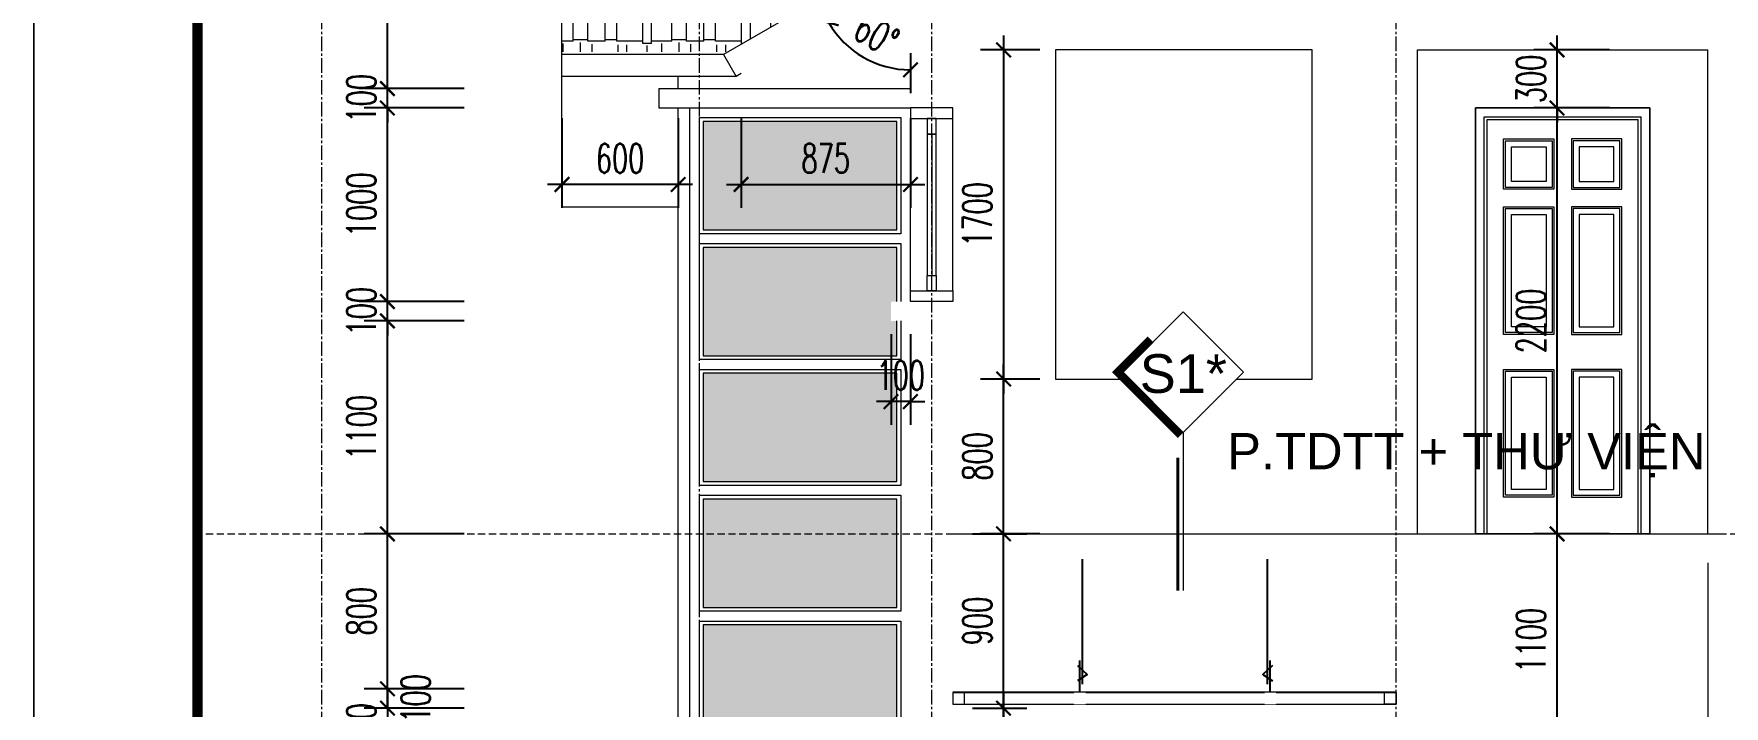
# Model space of a CAD drawing. Header units: millimetres. Extents: x -229618 to 2906, y -178063 to 96806.
# Drawn here: x -28597 to -19864, y -145095 to -141622 of the extents above; entities that cross this region are included whole.
import ezdxf
from ezdxf.enums import TextEntityAlignment as Align

# ---------------------------------------------------------------- set-up
doc = ezdxf.new("R2010")
doc.units = ezdxf.units.MM
doc.header["$LTSCALE"] = 200
doc.header["$MEASUREMENT"] = 0
doc.set_wipeout_variables(frame=1)
doc.header["$PDMODE"] = 3
doc.header["$PDSIZE"] = 50
doc.linetypes.add('CENTER2', pattern=[1.125, 0.75, -0.125, 0.125, -0.125])
doc.linetypes.add('DASHED2', pattern=[0.375, 0.25, -0.125])
doc.layers.get('0').update_dxf_attribs({"color": 95, "linetype": 'CONTINUOUS'})
doc.layers.get('DEFPOINTS').update_dxf_attribs({"linetype": 'CONTINUOUS'})
for name, color, linetype, lineweight in [('cat', 1, 'CONTINUOUS', 40), ('hatch', 250, 'CONTINUOUS', 5), ('nho', 252, 'CONTINUOUS', 15), ('thay', 7, 'CONTINUOUS', 18), ('tim', 18, 'CENTER2', 9)]:
    doc.layers.add(name, color=color, linetype=linetype, lineweight=lineweight)
for name, color, linetype in [('DIM', 251, 'CONTINUOUS'), ('KHUNGTEN', 7, 'CONTINUOUS'), ('Net manh', 251, 'CONTINUOUS'), ('TEXT', 33, 'CONTINUOUS')]:
    doc.layers.add(name, color=color, linetype=linetype)
doc.layers.add('in', color=203, linetype='CONTINUOUS', lineweight=5, plot=False)
doc.styles.add('Aria H iso', font='Vharial_0.ttf')
doc.styles.add('CHU HOA Day', font='Vharial_0.ttf')
doc.styles.add('Scale', font='vnsimli.shx', dxfattribs={"width": 0.65, "bigfont": 'bigfont.shx'})
doc.dimstyles.new('Scale', dxfattribs={"dimscale": 75, "dimtxt": 2, "dimasz": 1, "dimexe": 1.6, "dimexo": 0, "dimgap": 0.8, "dimtad": 1, "dimdec": 0, "dimzin": 0, "dimdsep": 46, "dimtxsty": 'Scale', "dimblk": 'ARCHTICK', "dimcen": 0.1, "dimdle": 1, "dimclrd": 256, "dimclre": 256, "dimclrt": 3, "dimadec": 0, "dimazin": 0, "dimtfac": 1, "dimtdec": 0, "dimtix": 1, "dimtmove": 2, "dimatfit": 3, "dimldrblk": 'ARCHTICK', "dimfxl": 0, "dimtolj": 1, "dimtzin": 0, "dimarcsym": 0})

# ---------------------------------------------------------------- blocks, each defined once
blk = doc.blocks.new('KhungA3')
at = {"layer": 'KHUNGTEN', "color": 4, "const_width": 0.724}
blk.add_lwpolyline([(7.54, 8.99), (411.13, 8.99), (411.13, 295.64), (7.54, 295.64)], close=True, dxfattribs=at)
blk = doc.blocks.new('D1')
for p, q in [((855, 2155), (45, 2155)), ((45, 0), (45, 2155)), ((60, 0), (60, 2140)), ((840, 2140), (60, 2140)), ((840, 0), (840, 2140)), ((855, 0), (855, 2155)), ((0, 0), (900, 0))]:
    blk.add_line(p, q)
for points in [[(900, 0), (900, 2200), (0, 2200), (0, 0)], [(405, 2040), (405, 1780), (145, 1780), (145, 2040), (405, 2040)], [(495, 2040), (495, 1780), (755, 1780), (755, 2040), (495, 2040)], [(405, 1690), (405, 1030), (145, 1030), (145, 1690), (405, 1690)], [(495, 1690), (495, 1030), (755, 1030), (755, 1690), (495, 1690)], [(45.2, 1220.2), (45.2, 1290.2)], [(405, 850), (405, 190), (145, 190), (145, 850), (405, 850)], [(495, 850), (495, 190), (755, 190), (755, 850), (495, 850)]]:
    blk.add_lwpolyline(points)
for points in [[(395, 2030), (395, 1790), (155, 1790), (155, 2030)], [(505, 2030), (505, 1790), (745, 1790), (745, 2030)], [(365, 2000), (365, 1820), (185, 1820), (185, 2000)], [(535, 2000), (535, 1820), (715, 1820), (715, 2000)], [(395, 1680), (395, 1040), (155, 1040), (155, 1680)], [(505, 1680), (505, 1040), (745, 1040), (745, 1680)], [(365, 1650), (365, 1070), (185, 1070), (185, 1650)], [(535, 1650), (535, 1070), (715, 1070), (715, 1650)], [(395, 840), (395, 200), (155, 200), (155, 840)], [(365, 810), (365, 230), (185, 230), (185, 810)], [(505, 840), (505, 200), (745, 200), (745, 840)], [(535, 810), (535, 230), (715, 230), (715, 810)]]:
    blk.add_lwpolyline(points, close=True)
at = {"const_width": 7.5}
for points in [[(45.2, 1891.9), (45.2, 1961.9)], [(45.2, 177.8), (45.2, 247.8)]]:
    blk.add_lwpolyline(points, dxfattribs=at)
blk = doc.blocks.new('_ArchTick')
at = {"color": 0, "linetype": 'ByBlock', "const_width": 0.15}
blk.add_lwpolyline([(-0.5, -0.5), (0.5, 0.5)], dxfattribs=at)
blk = doc.blocks.new('*D2577')
at = {"layer": 'DEFPOINTS', "color": 0, "linetype": 'Continuous'}
for p in [(-26770.1, -143104.9), (-26373.6, -143104.9), (-26373.6, -144204.9)]:
    blk.add_point(p, dxfattribs=at)
at = {"layer": 'DIM', "linetype": 'Continuous', "lineweight": -2}
for p, q in [((-26770.1, -144279.9), (-26770.1, -143029.9)), ((-26373.6, -143104.9), (-26890.1, -143104.9)), ((-26373.6, -144204.9), (-26890.1, -144204.9))]:
    blk.add_line(p, q, dxfattribs=at)
at = {"layer": 'DIM', "linetype": 'Continuous', "lineweight": -2, "xscale": 75, "yscale": 75, "zscale": 75}
for p, rotation in [((-26770.1, -143104.9), 90), ((-26770.1, -144204.9), 270)]:
    blk.add_blockref('_ArchTick', p, dxfattribs=dict(at, rotation=rotation))
at = {"layer": 'DIM', "color": 3, "linetype": 'Continuous', "insert": (-26905.1, -143654.9), "char_height": 150, "attachment_point": 5, "rotation": 90, "style": 'Scale'}
blk.add_mtext('\\A1;1100', dxfattribs=at)
blk = doc.blocks.new('*D2578')
at = {"layer": 'DEFPOINTS', "color": 0, "linetype": 'Continuous'}
for p in [(-26770.1, -141904.9), (-26373.6, -141904.9), (-26373.6, -142004.9)]:
    blk.add_point(p, dxfattribs=at)
at = {"layer": 'DIM', "linetype": 'Continuous', "lineweight": -2}
for p, q in [((-26770.1, -141904.9), (-26770.1, -141829.9)), ((-26373.6, -141904.9), (-26890.1, -141904.9)), ((-26770.1, -142004.9), (-26770.1, -141904.9)), ((-26373.6, -142004.9), (-26890.1, -142004.9)), ((-26770.1, -142004.9), (-26770.1, -142079.9))]:
    blk.add_line(p, q, dxfattribs=at)
at = {"layer": 'DIM', "linetype": 'Continuous', "lineweight": -2, "xscale": 75, "yscale": 75, "zscale": 75}
for p, rotation in [((-26770.1, -141904.9), 270), ((-26770.1, -142004.9), 90)]:
    blk.add_blockref('_ArchTick', p, dxfattribs=dict(at, rotation=rotation))
at = {"layer": 'DIM', "color": 3, "linetype": 'Continuous', "insert": (-26905.1, -141954.9), "char_height": 150, "attachment_point": 5, "rotation": 90, "style": 'Scale'}
blk.add_mtext('\\A1;100', dxfattribs=at)
blk = doc.blocks.new('*D2579')
at = {"layer": 'DEFPOINTS', "color": 0, "linetype": 'Continuous'}
for p in [(-26770.1, -139704.9), (-26373.6, -139704.9), (-26373.6, -141904.9)]:
    blk.add_point(p, dxfattribs=at)
at = {"layer": 'DIM', "linetype": 'Continuous', "lineweight": -2}
for p, q in [((-26770.1, -141979.9), (-26770.1, -139629.9)), ((-26373.6, -139704.9), (-26890.1, -139704.9)), ((-26373.6, -141904.9), (-26890.1, -141904.9))]:
    blk.add_line(p, q, dxfattribs=at)
at = {"layer": 'DIM', "linetype": 'Continuous', "lineweight": -2, "xscale": 75, "yscale": 75, "zscale": 75}
for p, rotation in [((-26770.1, -139704.9), 90), ((-26770.1, -141904.9), 270)]:
    blk.add_blockref('_ArchTick', p, dxfattribs=dict(at, rotation=rotation))
at = {"layer": 'DIM', "color": 3, "linetype": 'Continuous', "insert": (-26905.1, -140804.9), "char_height": 150, "attachment_point": 5, "rotation": 90, "style": 'Scale'}
blk.add_mtext('\\A1;2200', dxfattribs=at)
blk = doc.blocks.new('*D2581')
at = {"layer": 'DEFPOINTS', "color": 0, "linetype": 'Continuous'}
for p in [(-23586.7, -143404.9), (-23399.9, -143404.9), (-23399.9, -144204.9)]:
    blk.add_point(p, dxfattribs=at)
at = {"layer": 'DIM', "linetype": 'Continuous', "lineweight": -2}
for p, q in [((-23586.7, -144279.9), (-23586.7, -143329.9)), ((-23399.9, -143404.9), (-23706.7, -143404.9)), ((-23399.9, -144204.9), (-23706.7, -144204.9))]:
    blk.add_line(p, q, dxfattribs=at)
at = {"layer": 'DIM', "linetype": 'Continuous', "lineweight": -2, "xscale": 75, "yscale": 75, "zscale": 75}
for p, rotation in [((-23586.7, -143404.9), 90), ((-23586.7, -144204.9), 270)]:
    blk.add_blockref('_ArchTick', p, dxfattribs=dict(at, rotation=rotation))
at = {"layer": 'DIM', "color": 3, "linetype": 'Continuous', "insert": (-23721.7, -143804.9), "char_height": 150, "attachment_point": 5, "rotation": 90, "style": 'Scale'}
blk.add_mtext('\\A1;800', dxfattribs=at)
blk = doc.blocks.new('*D2582')
at = {"layer": 'DEFPOINTS', "color": 0, "linetype": 'Continuous'}
for p in [(-20727, -142004.9), (-20456.1, -142004.9), (-20456.1, -144204.9)]:
    blk.add_point(p, dxfattribs=at)
at = {"layer": 'DIM', "linetype": 'Continuous', "lineweight": -2}
for p, q in [((-20456.1, -142004.9), (-20847, -142004.9)), ((-20727, -144279.9), (-20727, -141929.9)), ((-20456.1, -144204.9), (-20847, -144204.9))]:
    blk.add_line(p, q, dxfattribs=at)
at = {"layer": 'DIM', "linetype": 'Continuous', "lineweight": -2, "xscale": 75, "yscale": 75, "zscale": 75}
for p, rotation in [((-20727, -142004.9), 90), ((-20727, -144204.9), 270)]:
    blk.add_blockref('_ArchTick', p, dxfattribs=dict(at, rotation=rotation))
at = {"layer": 'DIM', "color": 3, "linetype": 'Continuous', "insert": (-20862, -143104.9), "char_height": 150, "attachment_point": 5, "rotation": 90, "style": 'Scale'}
blk.add_mtext('\\A1;2200', dxfattribs=at)
blk = doc.blocks.new('*D2583')
at = {"layer": 'DEFPOINTS', "color": 0, "linetype": 'Continuous'}
for p in [(-20727, -141704.9), (-20456.1, -141704.9), (-20456.1, -142004.9)]:
    blk.add_point(p, dxfattribs=at)
at = {"layer": 'DIM', "linetype": 'Continuous', "lineweight": -2}
for p, q in [((-20727, -141704.9), (-20727, -141629.9)), ((-20456.1, -141704.9), (-20847, -141704.9)), ((-20727, -142004.9), (-20727, -141704.9)), ((-20456.1, -142004.9), (-20847, -142004.9)), ((-20727, -142004.9), (-20727, -142079.9))]:
    blk.add_line(p, q, dxfattribs=at)
at = {"layer": 'DIM', "linetype": 'Continuous', "lineweight": -2, "xscale": 75, "yscale": 75, "zscale": 75}
for p, rotation in [((-20727, -141704.9), 270), ((-20727, -142004.9), 90)]:
    blk.add_blockref('_ArchTick', p, dxfattribs=dict(at, rotation=rotation))
at = {"layer": 'DIM', "color": 3, "linetype": 'Continuous', "insert": (-20862, -141854.9), "char_height": 150, "attachment_point": 5, "rotation": 90, "style": 'Scale'}
blk.add_mtext('\\A1;300', dxfattribs=at)
blk = doc.blocks.new('*D2520')
at = {"layer": 'DEFPOINTS', "color": 0, "linetype": 'Continuous'}
for p in [(-20727, -144204.9), (-20456.1, -144204.9), (-20456.1, -145304.9)]:
    blk.add_point(p, dxfattribs=at)
at = {"layer": 'DIM', "linetype": 'Continuous', "lineweight": -2}
for p, q in [((-20727, -145379.9), (-20727, -144129.9)), ((-20456.1, -144204.9), (-20847, -144204.9)), ((-20456.1, -145304.9), (-20847, -145304.9))]:
    blk.add_line(p, q, dxfattribs=at)
at = {"layer": 'DIM', "linetype": 'Continuous', "lineweight": -2, "xscale": 75, "yscale": 75, "zscale": 75}
for p, rotation in [((-20727, -144204.9), 90), ((-20727, -145304.9), 270)]:
    blk.add_blockref('_ArchTick', p, dxfattribs=dict(at, rotation=rotation))
at = {"layer": 'DIM', "color": 3, "linetype": 'Continuous', "insert": (-20862, -144754.9), "char_height": 150, "attachment_point": 5, "rotation": 90, "style": 'Scale'}
blk.add_mtext('\\A1;1100', dxfattribs=at)
blk = doc.blocks.new('*D2521')
at = {"layer": 'DEFPOINTS', "color": 0, "linetype": 'Continuous'}
for p in [(-23747.7, -145104.9), (-23747.7, -147504.9), (-23586.7, -147504.9)]:
    blk.add_point(p, dxfattribs=at)
at = {"layer": 'DIM', "linetype": 'Continuous', "lineweight": -2}
for p, q in [((-23586.7, -145029.9), (-23586.7, -147579.9)), ((-23747.7, -145104.9), (-23466.7, -145104.9)), ((-23747.7, -147504.9), (-23466.7, -147504.9))]:
    blk.add_line(p, q, dxfattribs=at)
at = {"layer": 'DIM', "linetype": 'Continuous', "lineweight": -2, "xscale": 75, "yscale": 75, "zscale": 75}
for p, rotation in [((-23586.7, -145104.9), 90), ((-23586.7, -147504.9), 270)]:
    blk.add_blockref('_ArchTick', p, dxfattribs=dict(at, rotation=rotation))
at = {"layer": 'DIM', "color": 3, "linetype": 'Continuous', "insert": (-23721.7, -146304.9), "char_height": 150, "attachment_point": 5, "rotation": 90, "style": 'Scale'}
blk.add_mtext('\\A1;2400', dxfattribs=at)
blk = doc.blocks.new('*D2540')
at = {"layer": 'DEFPOINTS', "color": 0, "linetype": 'Continuous'}
for p in [(-23747.7, -144204.9), (-23586.7, -144204.9), (-23747.7, -145104.9)]:
    blk.add_point(p, dxfattribs=at)
at = {"layer": 'DIM', "linetype": 'Continuous', "lineweight": -2}
for p, q in [((-23586.7, -145179.9), (-23586.7, -144129.9)), ((-23747.7, -144204.9), (-23466.7, -144204.9)), ((-23747.7, -145104.9), (-23466.7, -145104.9))]:
    blk.add_line(p, q, dxfattribs=at)
at = {"layer": 'DIM', "linetype": 'Continuous', "lineweight": -2, "xscale": 75, "yscale": 75, "zscale": 75}
for p, rotation in [((-23586.7, -144204.9), 90), ((-23586.7, -145104.9), 270)]:
    blk.add_blockref('_ArchTick', p, dxfattribs=dict(at, rotation=rotation))
at = {"layer": 'DIM', "color": 3, "linetype": 'Continuous', "insert": (-23721.7, -144654.9), "char_height": 150, "attachment_point": 5, "rotation": 90, "style": 'Scale'}
blk.add_mtext('\\A1;900', dxfattribs=at)
blk = doc.blocks.new('A$C0DF06DEF')
blk.add_line((25.7, 40), (25.7, 150.8))
blk.add_lwpolyline([(33.2, 133), (0, 102.8), (33.2, 80.4)])
blk.add_wipeout([(45.7, 0), (5.7, 0), (5.7, 40), (45.7, 40)]).dxf.layer = 'cat'
blk = doc.blocks.new('*D2548')
at = {"layer": 'DEFPOINTS', "color": 0, "linetype": 'Continuous'}
for p in [(-23399.9, -141704.9), (-23586.7, -143404.9), (-23399.9, -143404.9)]:
    blk.add_point(p, dxfattribs=at)
at = {"layer": 'DIM', "linetype": 'Continuous', "lineweight": -2}
for p, q in [((-23586.7, -141629.9), (-23586.7, -143479.9)), ((-23399.9, -141704.9), (-23706.7, -141704.9)), ((-23399.9, -143404.9), (-23706.7, -143404.9))]:
    blk.add_line(p, q, dxfattribs=at)
at = {"layer": 'DIM', "linetype": 'Continuous', "lineweight": -2, "xscale": 75, "yscale": 75, "zscale": 75}
for p, rotation in [((-23586.7, -141704.9), 90), ((-23586.7, -143404.9), 270)]:
    blk.add_blockref('_ArchTick', p, dxfattribs=dict(at, rotation=rotation))
at = {"layer": 'DIM', "color": 3, "linetype": 'Continuous', "insert": (-23721.7, -142554.9), "char_height": 150, "attachment_point": 5, "rotation": 90, "style": 'Scale'}
blk.add_mtext('\\A1;1700', dxfattribs=at)
blk = doc.blocks.new('kyhieu1')
at = {"layer": 'cat', "ltscale": 600}
blk.add_line((27.5, -131), (27.5, -816.6), dxfattribs=at)
at = {"color": 15, "linetype": 'Continuous'}
blk.add_wipeout([(0, 0), (311.1, 311.1), (0, 622.3), (-311.1, 311.1)], dxfattribs=at).dxf.layer = 'thay'
at = {"linetype": 'Continuous'}
blk.add_wipeout([(0, 622.3), (-311.1, 311.1), (0, 0), (311.1, 311.1)], dxfattribs=at).dxf.layer = 'DIM'
at = {"layer": 'thay', "ltscale": 600}
blk.add_line((0, 0), (0, -816.6), dxfattribs=at)
at = {"layer": 'thay', "color": 15, "linetype": 'Continuous'}
blk.add_lwpolyline([(0, 0), (311.1, 311.1), (0, 622.3), (-311.1, 311.1)], close=True, dxfattribs=at)
at = {"layer": 'thay', "color": 1, "linetype": 'Continuous', "const_width": 40}
blk.add_lwpolyline([(14.1, -14.1), (339.4, 311.1), (169.7, 480.8)], dxfattribs=at)
at = {"layer": 'TEXT', "style": 'CHU HOA Day'}
blk.add_attdef('N1', text='', height=200, dxfattribs=at).set_placement((0, 304.1), align=Align.MIDDLE)
blk = doc.blocks.new('*D2595')
at = {"layer": 'DEFPOINTS', "color": 0, "linetype": 'Continuous'}
for p in [(-26770.1, -142004.9), (-26373.6, -142004.9), (-26373.6, -143004.9)]:
    blk.add_point(p, dxfattribs=at)
at = {"layer": 'DIM', "linetype": 'Continuous', "lineweight": -2}
for p, q in [((-26373.6, -142004.9), (-26890.1, -142004.9)), ((-26770.1, -143079.9), (-26770.1, -141929.9)), ((-26373.6, -143004.9), (-26890.1, -143004.9))]:
    blk.add_line(p, q, dxfattribs=at)
at = {"layer": 'DIM', "linetype": 'Continuous', "lineweight": -2, "xscale": 75, "yscale": 75, "zscale": 75}
for p, rotation in [((-26770.1, -142004.9), 90), ((-26770.1, -143004.9), 270)]:
    blk.add_blockref('_ArchTick', p, dxfattribs=dict(at, rotation=rotation))
at = {"layer": 'DIM', "color": 3, "linetype": 'Continuous', "insert": (-26905.1, -142504.9), "char_height": 150, "attachment_point": 5, "rotation": 90, "style": 'Scale'}
blk.add_mtext('\\A1;1000', dxfattribs=at)
blk = doc.blocks.new('*D2621')
at = {"layer": 'DEFPOINTS', "color": 0}
for p in [(-24168.2, -143172.5), (-24068.2, -143172.5), (-24168.2, -143521.3)]:
    blk.add_point(p, dxfattribs=at)
at = {"layer": 'DIM', "lineweight": -2}
for p, q in [((-24168.2, -143172.5), (-24168.2, -143641.3)), ((-24068.2, -143172.5), (-24068.2, -143641.3)), ((-24168.2, -143521.3), (-24243.2, -143521.3)), ((-24068.2, -143521.3), (-24168.2, -143521.3)), ((-24068.2, -143521.3), (-23993.2, -143521.3))]:
    blk.add_line(p, q, dxfattribs=at)
at = {"layer": 'DIM', "lineweight": -2, "xscale": 75, "yscale": 75, "zscale": 75}
blk.add_blockref('_ArchTick', (-24168.2, -143521.3), dxfattribs=at)
at = {"layer": 'DIM', "lineweight": -2, "xscale": 75, "yscale": 75, "zscale": 75, "rotation": 180}
blk.add_blockref('_ArchTick', (-24068.2, -143521.3), dxfattribs=at)
at = {"layer": 'DIM', "color": 3, "insert": (-24118.2, -143386.3), "char_height": 150, "attachment_point": 5, "style": 'Scale'}
blk.add_mtext('\\A1;100', dxfattribs=at)
blk = doc.blocks.new('*D2623')
at = {"layer": 'DEFPOINTS', "color": 0, "linetype": 'Continuous'}
for p in [(-26770.1, -144204.9), (-26373.6, -144204.9), (-26373.6, -145004.9)]:
    blk.add_point(p, dxfattribs=at)
at = {"layer": 'DIM', "linetype": 'Continuous', "lineweight": -2}
for p, q in [((-26770.1, -145079.9), (-26770.1, -144129.9)), ((-26373.6, -144204.9), (-26890.1, -144204.9)), ((-26373.6, -145004.9), (-26890.1, -145004.9))]:
    blk.add_line(p, q, dxfattribs=at)
at = {"layer": 'DIM', "linetype": 'Continuous', "lineweight": -2, "xscale": 75, "yscale": 75, "zscale": 75}
for p, rotation in [((-26770.1, -144204.9), 90), ((-26770.1, -145004.9), 270)]:
    blk.add_blockref('_ArchTick', p, dxfattribs=dict(at, rotation=rotation))
at = {"layer": 'DIM', "color": 3, "linetype": 'Continuous', "insert": (-26905.1, -144604.9), "char_height": 150, "attachment_point": 5, "rotation": 90, "style": 'Scale'}
blk.add_mtext('\\A1;800', dxfattribs=at)
blk = doc.blocks.new('*D2624')
at = {"layer": 'DEFPOINTS', "color": 0, "linetype": 'Continuous'}
for p in [(-26770.1, -143004.9), (-26373.6, -143004.9), (-26373.6, -143104.9)]:
    blk.add_point(p, dxfattribs=at)
at = {"layer": 'DIM', "linetype": 'Continuous', "lineweight": -2}
for p, q in [((-26770.1, -143004.9), (-26770.1, -142929.9)), ((-26373.6, -143004.9), (-26890.1, -143004.9)), ((-26770.1, -143104.9), (-26770.1, -143004.9)), ((-26373.6, -143104.9), (-26890.1, -143104.9)), ((-26770.1, -143104.9), (-26770.1, -143179.9))]:
    blk.add_line(p, q, dxfattribs=at)
at = {"layer": 'DIM', "linetype": 'Continuous', "lineweight": -2, "xscale": 75, "yscale": 75, "zscale": 75}
for p, rotation in [((-26770.1, -143004.9), 270), ((-26770.1, -143104.9), 90)]:
    blk.add_blockref('_ArchTick', p, dxfattribs=dict(at, rotation=rotation))
at = {"layer": 'DIM', "color": 3, "linetype": 'Continuous', "insert": (-26905.1, -143054.9), "char_height": 150, "attachment_point": 5, "rotation": 90, "style": 'Scale'}
blk.add_mtext('\\A1;100', dxfattribs=at)
blk = doc.blocks.new('*D2947')
at = {"layer": 'DEFPOINTS', "color": 0}
for p in [(-26373.6, -145004.9), (-26770.1, -145104.9), (-26373.6, -145104.9)]:
    blk.add_point(p, dxfattribs=at)
at = {"layer": 'DIM', "lineweight": -2}
for p, q in [((-26770.1, -145004.9), (-26770.1, -144929.9)), ((-26373.6, -145004.9), (-26890.1, -145004.9)), ((-26770.1, -145004.9), (-26770.1, -145104.9)), ((-26373.6, -145104.9), (-26890.1, -145104.9)), ((-26770.1, -145104.9), (-26770.1, -145179.9))]:
    blk.add_line(p, q, dxfattribs=at)
at = {"layer": 'DIM', "lineweight": -2, "xscale": 75, "yscale": 75, "zscale": 75}
for p, rotation in [((-26770.1, -145004.9), 270), ((-26770.1, -145104.9), 90)]:
    blk.add_blockref('_ArchTick', p, dxfattribs=dict(at, rotation=rotation))
at = {"layer": 'DIM', "color": 3, "insert": (-26624.5, -145054.9), "char_height": 150, "attachment_point": 5, "rotation": 90, "style": 'Scale'}
blk.add_mtext('\\A1;100', dxfattribs=at)
blk = doc.blocks.new('*D2948')
at = {"layer": 'DEFPOINTS', "color": 0}
for p in [(-26373.6, -145104.9), (-26770.1, -145304.9), (-26373.6, -145304.9)]:
    blk.add_point(p, dxfattribs=at)
at = {"layer": 'DIM', "lineweight": -2}
for p, q in [((-26770.1, -145104.9), (-26770.1, -145029.9)), ((-26373.6, -145104.9), (-26890.1, -145104.9)), ((-26770.1, -145104.9), (-26770.1, -145304.9)), ((-26373.6, -145304.9), (-26890.1, -145304.9)), ((-26770.1, -145304.9), (-26770.1, -145379.9))]:
    blk.add_line(p, q, dxfattribs=at)
at = {"layer": 'DIM', "lineweight": -2, "xscale": 75, "yscale": 75, "zscale": 75}
for p, rotation in [((-26770.1, -145104.9), 270), ((-26770.1, -145304.9), 90)]:
    blk.add_blockref('_ArchTick', p, dxfattribs=dict(at, rotation=rotation))
at = {"layer": 'DIM', "color": 3, "insert": (-26905.1, -145204.9), "char_height": 150, "attachment_point": 5, "rotation": 90, "style": 'Scale'}
blk.add_mtext('\\A1;200', dxfattribs=at)
blk = doc.blocks.new('*D2965')
at = {"layer": 'DEFPOINTS', "color": 0}
for p in [(-25868.2, -142057.1), (-25268.2, -142057.1), (-25868.2, -142400.1)]:
    blk.add_point(p, dxfattribs=at)
at = {"layer": 'DIM', "lineweight": -2}
for p, q in [((-25868.2, -142057.1), (-25868.2, -142520.1)), ((-25268.2, -142057.1), (-25268.2, -142520.1)), ((-25193.2, -142400.1), (-25943.2, -142400.1))]:
    blk.add_line(p, q, dxfattribs=at)
at = {"layer": 'DIM', "lineweight": -2, "xscale": 75, "yscale": 75, "zscale": 75, "rotation": 180}
blk.add_blockref('_ArchTick', (-25868.2, -142400.1), dxfattribs=at)
at = {"layer": 'DIM', "lineweight": -2, "xscale": 75, "yscale": 75, "zscale": 75}
blk.add_blockref('_ArchTick', (-25268.2, -142400.1), dxfattribs=at)
at = {"layer": 'DIM', "color": 3, "insert": (-25568.2, -142265.1), "char_height": 150, "attachment_point": 5, "style": 'Scale'}
blk.add_mtext('\\A1;600', dxfattribs=at)
blk = doc.blocks.new('*D2966')
at = {"layer": 'DEFPOINTS', "color": 0}
for p in [(-24943.2, -142057.1), (-24068.2, -142057.1), (-24068.2, -142400.1)]:
    blk.add_point(p, dxfattribs=at)
at = {"layer": 'DIM', "lineweight": -2}
for p, q in [((-24943.2, -142057.1), (-24943.2, -142520.1)), ((-24068.2, -142057.1), (-24068.2, -142520.1)), ((-25018.2, -142400.1), (-23993.2, -142400.1))]:
    blk.add_line(p, q, dxfattribs=at)
at = {"layer": 'DIM', "lineweight": -2, "xscale": 75, "yscale": 75, "zscale": 75, "rotation": 180}
blk.add_blockref('_ArchTick', (-24943.2, -142400.1), dxfattribs=at)
at = {"layer": 'DIM', "lineweight": -2, "xscale": 75, "yscale": 75, "zscale": 75}
blk.add_blockref('_ArchTick', (-24068.2, -142400.1), dxfattribs=at)
at = {"layer": 'DIM', "color": 3, "insert": (-24505.7, -142265.1), "char_height": 150, "attachment_point": 5, "style": 'Scale'}
blk.add_mtext('\\A1;875', dxfattribs=at)
blk = doc.blocks.new('*D2967')
at = {"layer": 'DEFPOINTS', "color": 0}
for p in [(-21668.2, -139935.7), (-24068.2, -141321.3), (-24381, -141694.1), (-24068.2, -141721.3), (-25078.2, -141904.5)]:
    blk.add_point(p, dxfattribs=at)
at = {"layer": 'DIM', "lineweight": -2}
blk.add_line((-24068.2, -141721.3), (-24068.2, -141927.9), dxfattribs=at)
blk.add_arc((-24068.2, -141321.3), 486.6, 210, 270, dxfattribs=at)
at = {"layer": 'DIM', "lineweight": -2, "xscale": 75, "yscale": 75, "zscale": 75}
for p, rotation in [((-24489.6, -141564.6), 120.0000000000008), ((-24068.2, -141807.9), 1.518785097687214e-12)]:
    blk.add_blockref('_ArchTick', p, dxfattribs=dict(at, rotation=rotation))
at = {"layer": 'DIM', "color": 3, "insert": (-24244, -141625.8), "char_height": 150, "attachment_point": 5, "rotation": 330, "style": 'Scale'}
blk.add_mtext('\\A1;60°', dxfattribs=at)

msp = doc.modelspace()

# ---------------------------------------------------------------- hatches: boundary and pattern name
at = {"layer": 'hatch', "linetype": 'Continuous'}
h = msp.add_hatch(dxfattribs=at)
h.set_pattern_fill('AR-RSHKE', color=256, scale=15, style=0)
h.set_pattern_definition([(180, (-42092.6, 0), (-382.5, 180), [90, -75, 105, -45, 135, -60]), (180, (-42182.6, 7.5), (-382.5, 180), [75, -285, 60, -90]), (180, (-42362.6, -11.25), (-382.5, 180), [45, -465]), (90, (-42092.6, 0), (127.5, 180), [172.5, -547.5]), (90, (-42182.6, 0), (127.5, 180), [168.75, -551.25]), (90, (-42257.6, 0), (127.5, 180), [157.5, -562.5]), (90, (-42362.6, -11.25), (127.5, 180), [172.5, -547.5]), (90, (-42407.6, -11.25), (127.5, 180), [172.5, -547.5]), (90, (-42542.6, 0), (127.5, 180), [165, -555])])
h.paths.add_polyline_path([(-23958.2, -139704.9), (-21668.2, -139704.9), (-21668.2, -139785.7), (-23958.2, -141107.8)])
h.paths.add_polyline_path([(-25158.2, -139704.9), (-23958.2, -139704.9), (-23958.2, -141107.8), (-24819.1, -141604.9), (-25158.2, -141604.9)])
h.paths.add_polyline_path([(-25868.2, -139704.9), (-25158.2, -139704.9), (-25158.2, -141604.9), (-25868.2, -141604.9)])
h.paths.add_polyline_path([(-25868.2, -141604.9), (-25158.2, -141604.9), (-25158.2, -141714.1), (-25868.2, -141714.1)])
h.paths.add_polyline_path([(-25158.2, -141604.9), (-24819.1, -141604.9), (-25008.3, -141714.1), (-25158.2, -141714.1)])
at = {"layer": 'hatch'}
h = msp.add_hatch(dxfattribs=at)
h.set_pattern_fill('CROSS', color=256, scale=100, style=0)
h.set_pattern_definition([(180, (-195868.044, -1e-08), (-25, 25), [12.5, -37.5]), (90, (-195874.294, -6.25), (25, 25), [12.5, -37.5])])
h.paths.add_polyline_path([(-25138.2, -142074.9), (-24138.2, -142074.9), (-24138.2, -142634.9), (-25138.2, -142634.9)])
h.paths.add_polyline_path([(-25138.2, -143374.9), (-24138.2, -143374.9), (-24138.2, -143934.9), (-25138.2, -143934.9)])
h.paths.add_polyline_path([(-25138.2, -144024.9), (-24138.2, -144024.9), (-24138.2, -144584.9), (-25138.2, -144584.9)])
h.paths.add_polyline_path([(-25138.2, -144674.9), (-24138.2, -144674.9), (-24138.2, -145234.9), (-25138.2, -145234.9)])
h.paths.add_polyline_path([(-24138.2, -143004.9), (-24168.2, -143004.9), (-24168.2, -143104.9), (-24138.2, -143104.9), (-24138.2, -143284.9), (-25138.2, -143284.9), (-25138.2, -142724.9), (-24138.2, -142724.9)])

# ---------------------------------------------------------------- linework, layer by layer
at = {"layer": 'hatch', "color": 251, "linetype": 'DASHED2', "ltscale": 0.75}
msp.add_line((-27708.5, -144204.9), (-931.9, -144204.9), dxfattribs=at)
at = {"layer": 'hatch', "linetype": 'Continuous'}
for points in [[(-24138.2, -142074.9), (-25138.2, -142074.9), (-25138.2, -142634.9), (-24138.2, -142634.9)], [(-23980.7, -142869.9), (-23935.7, -142869.9), (-23935.7, -142139.9), (-23980.7, -142139.9)], [(-24138.2, -143374.9), (-25138.2, -143374.9), (-25138.2, -143934.9), (-24138.2, -143934.9)], [(-24138.2, -144024.9), (-25138.2, -144024.9), (-25138.2, -144584.9), (-24138.2, -144584.9)], [(-24138.2, -144674.9), (-25138.2, -144674.9), (-25138.2, -145234.9), (-24138.2, -145234.9)]]:
    msp.add_lwpolyline(points, close=True, dxfattribs=at)
msp.add_lwpolyline([(-24138.2, -143004.9), (-24138.2, -142724.9), (-25138.2, -142724.9), (-25138.2, -143284.9), (-24138.2, -143284.9), (-24138.2, -143104.9)], dxfattribs=at)
at = {"layer": 'in', "linetype": 'Continuous'}
for points in [[(-60100.3, -155646.6), (-28597.1, -155646.6), (-28597.1, -133371.6), (-60100.3, -133371.6)], [(-28597.1, -155646.6), (2906.1, -155646.6), (2906.1, -133371.6), (-28597.1, -133371.6)]]:
    msp.add_lwpolyline(points, close=True, dxfattribs=at)
at = {"layer": 'Net manh'}
for p, q in [((-23179.4, -144981.8), (-23179.4, -144334.9)), ((-22222.6, -144981.8), (-22222.6, -144334.9)), ((-21558.2, -145024.9), (-23848.2, -145024.9))]:
    msp.add_line(p, q, dxfattribs=at)
at = {"layer": 'nho', "linetype": 'Continuous'}
for p, q in [((-25208.2, -145304.9), (-25208.2, -142004.9)), ((-24068.2, -142949.9), (-24068.2, -142059.9)), ((-23848.2, -142949.9), (-23848.2, -142059.9))]:
    msp.add_line(p, q, dxfattribs=at)
for points in [[(-25158.2, -142054.9), (-24118.2, -142054.9), (-24118.2, -142654.9), (-25158.2, -142654.9)], [(-25158.2, -143354.9), (-24118.2, -143354.9), (-24118.2, -143954.9), (-25158.2, -143954.9)], [(-25158.2, -144004.9), (-24118.2, -144004.9), (-24118.2, -144604.9), (-25158.2, -144604.9)], [(-25158.2, -144654.9), (-24118.2, -144654.9), (-24118.2, -145254.9), (-25158.2, -145254.9)]]:
    msp.add_lwpolyline(points, close=True, dxfattribs=at)
msp.add_lwpolyline([(-24118.2, -143104.9), (-24118.2, -143304.9), (-25158.2, -143304.9), (-25158.2, -142704.9), (-24118.2, -142704.9), (-24118.2, -143004.9)], dxfattribs=at)
at = {"layer": 'thay', "linetype": 'Continuous'}
for p, q in [((-25868.2, -142516.4), (-25868.2, -139704.9)), ((-21558.2, -139722.2), (-25034.1, -141729)), ((-25034.1, -141729), (-25868.2, -141729)), ((-25034.1, -141729), (-24969.1, -141841.5)), ((-21448.2, -141704.9), (-19948.2, -141704.9)), ((-21448.2, -144204.9), (-21448.2, -141704.9)), ((-19948.2, -144204.9), (-19948.2, -141704.9)), ((-24943.2, -141826.5), (-24969.1, -141841.5)), ((-24969.1, -141841.5), (-25868.2, -141841.5)), ((-25368.2, -141904.9), (-24068.2, -141904.9)), ((-25368.2, -141904.9), (-25368.2, -142004.9)), ((-25268.2, -141904.9), (-25268.2, -141841.5)), ((-25368.2, -142004.9), (-24068.2, -142004.9)), ((-25268.2, -145304.9), (-25268.2, -142004.9)), ((-23958.2, -142139.9), (-23958.2, -142869.9)), ((-25268.2, -142516.4), (-25868.2, -142516.4)), ((-23848.2, -144204.9), (-19868.2, -144204.9)), ((-19948.2, -144354.9), (-19948.2, -147504.9)), ((-23848.2, -145084.9), (-21558.2, -145084.9))]:
    msp.add_line(p, q, dxfattribs=at)
for points in [[(-23318.2, -143404.9), (-21993.2, -143404.9), (-21993.2, -141704.9), (-23318.2, -141704.9)], [(-23848.2, -142059.9), (-23848.2, -142004.9), (-24068.2, -142004.9), (-24068.2, -142059.9)], [(-20248.2, -142004.9), (-21148.2, -142004.9), (-21148.2, -144204.9), (-20248.2, -144204.9)], [(-23935.7, -142059.9), (-23980.7, -142059.9), (-23980.7, -142139.9), (-23935.7, -142139.9)], [(-23935.7, -142949.9), (-23980.7, -142949.9), (-23980.7, -142869.9), (-23935.7, -142869.9)], [(-23848.2, -142949.9), (-23848.2, -143004.9), (-24068.2, -143004.9), (-24068.2, -142949.9)], [(-23788.2, -145024.9), (-23848.2, -145024.9), (-23848.2, -145084.9), (-23788.2, -145084.9)], [(-21618.2, -145024.9), (-21558.2, -145024.9), (-21558.2, -145084.9), (-21618.2, -145084.9)]]:
    msp.add_lwpolyline(points, close=True, dxfattribs=at)
at = {"layer": 'tim', "ltscale": 0.5}
for p, q in [((-27108.2, -153410.8), (-27108.2, -139004.9)), ((-25158.2, -153410.8), (-25158.2, -139004.9)), ((-23958.2, -153410.8), (-23958.2, -139004.9)), ((-21558.2, -153410.8), (-21558.2, -139004.9))]:
    msp.add_line(p, q, dxfattribs=at)

# ---------------------------------------------------------------- block references
at = {"layer": 'hatch', "linetype": 'Continuous', "xscale": -1}
msp.add_blockref('D1', (-20248.2, -144204.9), dxfattribs=at)
at = {"layer": 'KHUNGTEN', "xscale": 75, "yscale": 75, "zscale": 75.00000000000009}
msp.add_blockref('KhungA3', (-28316.8, -155932.6), dxfattribs=at)

# ---------------------------------------------------------------- texts
at = {"layer": 'TEXT', "style": 'Aria H iso'}
msp.add_text('p.tdtt + th\xad viÖn', height=187.5, dxfattribs=at).set_placement((-22431.7, -143871.3))

# ---------------------------------------------------------------- dimensions: what is measured, and where the dimension line sits
at = {"layer": 'DIM', "linetype": 'Continuous'}
for base, p1, p2, angle, picture, middle in [((-26770.1, -139704.9), (-26373.6, -141904.9), (-26373.6, -139704.9), 270, '*D2579', (-26905.1, -140804.9)), ((-23586.7, -143404.9), (-23399.9, -141704.9), (-23399.9, -143404.9), 90, '*D2548', (-23721.7, -142554.9)), ((-20727, -141704.9), (-20456.1, -142004.9), (-20456.1, -141704.9), 90, '*D2583', (-20862, -141854.9)), ((-26770.1, -141904.9), (-26373.6, -142004.9), (-26373.6, -141904.9), 270, '*D2578', (-26905.1, -141954.9)), ((-20727, -142004.9), (-20456.1, -144204.9), (-20456.1, -142004.9), 90, '*D2582', (-20862, -143104.9)), ((-26770.1, -143004.9), (-26373.6, -143104.9), (-26373.6, -143004.9), 270, '*D2624', (-26905.1, -143054.9)), ((-26770.1, -143104.9), (-26373.6, -144204.9), (-26373.6, -143104.9), 270, '*D2577', (-26905.1, -143654.9)), ((-23586.7, -143404.9), (-23399.9, -144204.9), (-23399.9, -143404.9), 90, '*D2581', (-23721.7, -143804.9)), ((-26770.1, -144204.9), (-26373.6, -145004.9), (-26373.6, -144204.9), 270, '*D2623', (-26905.1, -144604.9)), ((-23586.7, -144204.9), (-23747.7, -145104.9), (-23747.7, -144204.9), 90, '*D2540', (-23721.7, -144654.9)), ((-23586.7, -147504.9), (-23747.7, -145104.9), (-23747.7, -147504.9), 90, '*D2521', (-23721.7, -146304.9))]:
    dim = msp.add_linear_dim(base=base, p1=p1, p2=p2, angle=angle, dimstyle='Scale', override={"dimfxl": 70}, dxfattribs=at)
    dim.commit()
    dim.dimension.update_dxf_attribs({"geometry": picture, "text_midpoint": middle})
at = {"layer": 'DIM'}
dim = msp.add_angular_dim_2l(base=(-24381, -141694.1), line1=((-25078.2, -141904.5), (-21668.2, -139935.7)), line2=((-24068.2, -141321.3), (-24068.2, -141721.3)), dimstyle='Scale', dxfattribs=at)
dim.commit()
dim.dimension.update_dxf_attribs({"geometry": '*D2967', "text_midpoint": (-24244, -141625.8)})
at = {"layer": 'DIM', "linetype": 'Continuous'}
for p1, p2, distance, picture, middle in [((-26373.6, -143004.9), (-26373.6, -142004.9), 396.5, '*D2595', (-26905.1, -142504.9)), ((-20456.1, -145304.9), (-20456.1, -144204.9), 270.9, '*D2520', (-20862, -144754.9))]:
    dim = msp.add_aligned_dim(p1=p1, p2=p2, distance=distance, dimstyle='Scale', override={"dimfxl": 70}, dxfattribs=at)
    dim.commit()
    dim.dimension.update_dxf_attribs({"geometry": picture, "text_midpoint": middle})
at = {"layer": 'DIM'}
for base, p1, p2, picture, middle in [((-25868.2, -142400.1), (-25268.2, -142057.1), (-25868.2, -142057.1), '*D2965', (-25568.2, -142265.1)), ((-24068.2, -142400.1), (-24943.2, -142057.1), (-24068.2, -142057.1), '*D2966', (-24505.7, -142265.1))]:
    dim = msp.add_linear_dim(base=base, p1=p1, p2=p2, dimstyle='Scale', dxfattribs=at)
    dim.commit()
    dim.dimension.update_dxf_attribs({"geometry": picture, "text_midpoint": middle})
for base, p1, p2, angle, picture, middle in [((-24168.2, -143521.3), (-24068.2, -143172.5), (-24168.2, -143172.5), 180, '*D2621', (-24118.2, -143386.3)), ((-26770.1, -145304.9), (-26373.6, -145104.9), (-26373.6, -145304.9), 90, '*D2948', (-26905.1, -145204.9))]:
    dim = msp.add_linear_dim(base=base, p1=p1, p2=p2, angle=angle, dimstyle='Scale', dxfattribs=at)
    dim.commit()
    dim.dimension.update_dxf_attribs({"geometry": picture, "text_midpoint": middle})
dim = msp.add_linear_dim(base=(-26770.1, -145104.9), p1=(-26373.6, -145004.9), p2=(-26373.6, -145104.9), angle=90, dimstyle='Scale', dxfattribs=at)
dim.commit()
dim.dimension.update_dxf_attribs({"geometry": '*D2947', "text_midpoint": (-26624.5, -145054.9), "dimtype": 160})

# ---------------------------------------------------------------- next in the draw order: block references
at = {"layer": 'DIM', "linetype": 'Continuous'}
ref = msp.add_blockref('kyhieu1', (-22658.2, -143680.8), dxfattribs=dict(at, xscale=-1))
ref.add_attrib('N1', 's1*', dxfattribs={"layer": 'TEXT', "height": 200, "style": 'CHU HOA Day'}).set_placement((-22658.2, -143376.7), align=Align.MIDDLE)
at = {"layer": 'Net manh', "yscale": 1.5, "zscale": 1.5}
for p, xscale in [((-23154.7, -145084.9), -1.5), ((-22247.2, -145084.9), 1.5)]:
    msp.add_blockref('A$C0DF06DEF', p, dxfattribs=dict(at, xscale=xscale))

doc.saveas('drawing.dxf')
